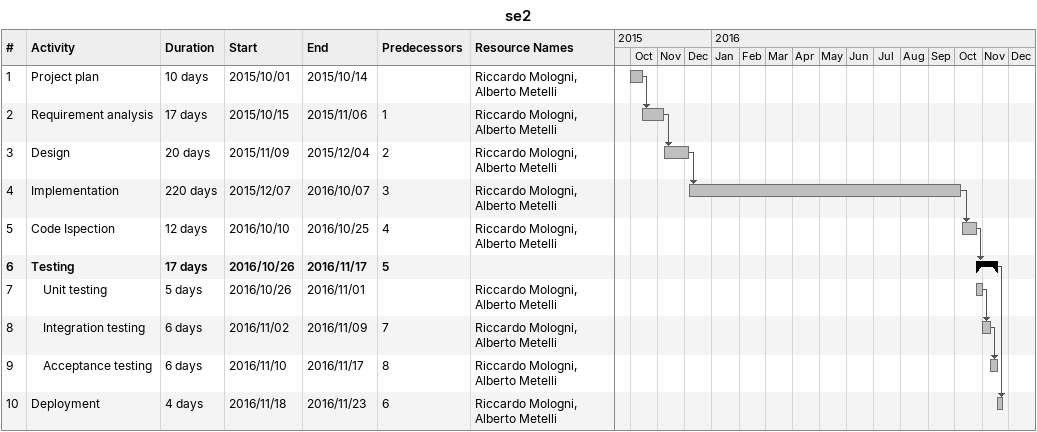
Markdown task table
se2

| ID | Level | Task | Duration | Start | Finish | Predecessors | Resources |
|---|---|---|---|---|---|---|---|
| 1 | 1 | Project plan | 10d | 2015-10-01 | 2015-10-14 |  | Riccardo Mologni, Alberto Metelli |
| 2 | 1 | Requirement analysis | 17d | 2015-10-15 | 2015-11-06 | 1 | Riccardo Mologni, Alberto Metelli |
| 3 | 1 | Design | 20d | 2015-11-09 | 2015-12-04 | 2 | Riccardo Mologni, Alberto Metelli |
| 4 | 1 | Implementation | 220d | 2015-12-07 | 2016-10-07 | 3 | Riccardo Mologni, Alberto Metelli |
| 5 | 1 | Code Ispection | 12d | 2016-10-10 | 2016-10-25 | 4 | Riccardo Mologni, Alberto Metelli |
| 6 | 1 | **Testing** | 17d | 2016-10-26 | 2016-11-17 | 5 |  |
| 7 | 2 | Unit testing | 5d | 2016-10-26 | 2016-11-01 |  | Riccardo Mologni, Alberto Metelli |
| 8 | 2 | Integration testing | 6d | 2016-11-02 | 2016-11-09 | 7 | Riccardo Mologni, Alberto Metelli |
| 9 | 2 | Acceptance testing | 6d | 2016-11-10 | 2016-11-17 | 8 | Riccardo Mologni, Alberto Metelli |
| 10 | 1 | Deployment | 4d | 2016-11-18 | 2016-11-23 | 6 | Riccardo Mologni, Alberto Metelli |
